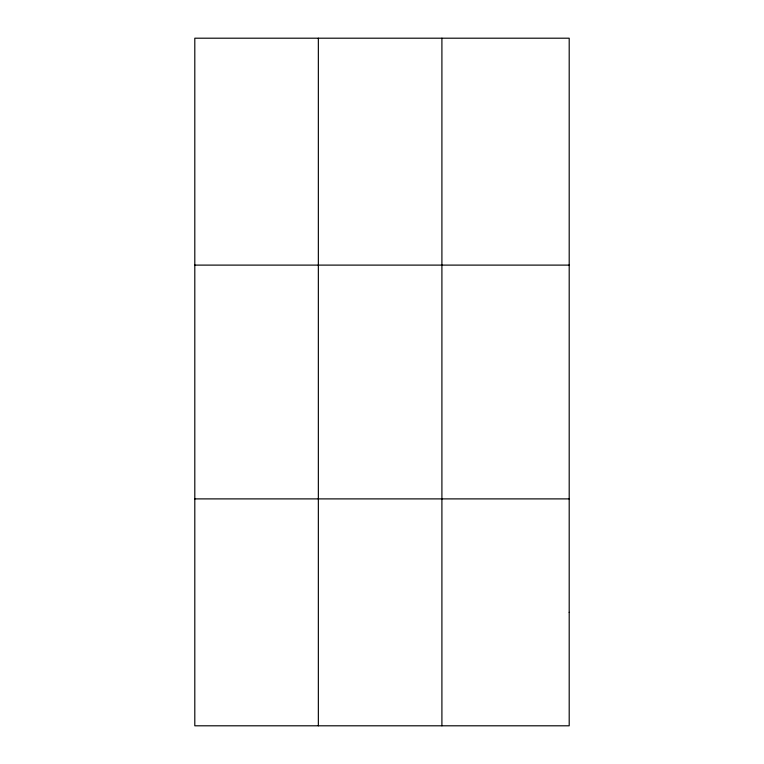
<?xml version="1.0" encoding="UTF-8"?>
<svg xmlns="http://www.w3.org/2000/svg" width="764" height="764" viewBox="0 0 764 764"><rect width="100%" height="100%" fill="white"/><g stroke="black" fill="none" stroke-linecap="round" stroke-linejoin="round"><path stroke-width="1.15" d="M318.349 38.2L318.349 725.8M441.907 38.2L441.907 725.8M194.801 265.108L569.199 265.108M194.801 498.892L569.199 498.892M569.199 612.346L569.199 725.8L194.801 725.8L194.801 38.2L569.199 38.2L569.199 612.346"/></g></svg>
